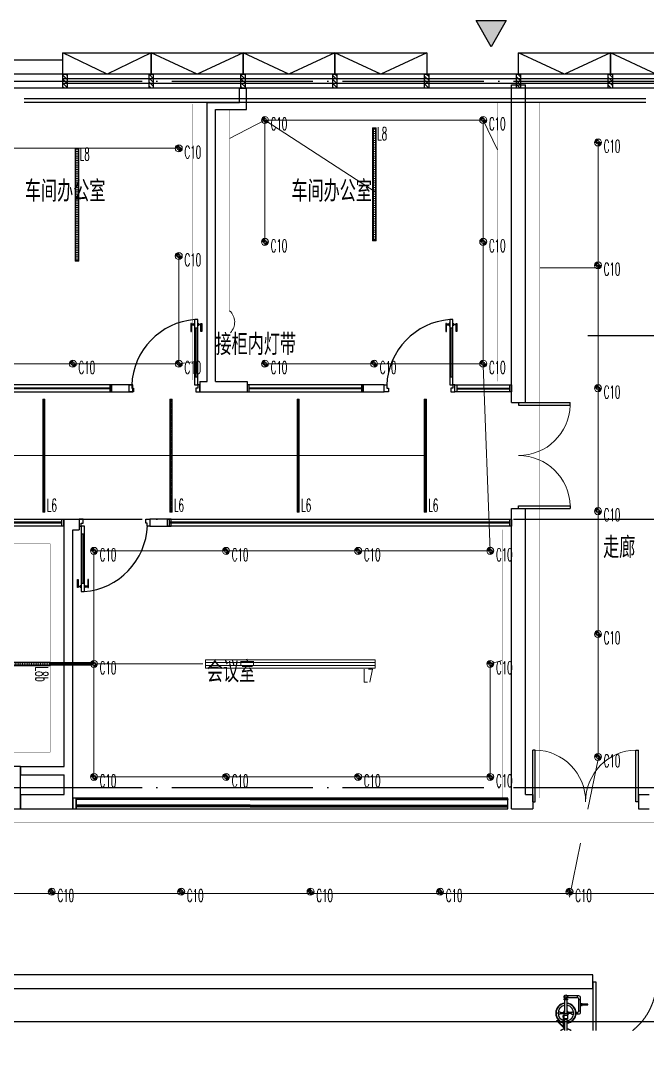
# Model space of a CAD drawing. Extents: x -621157 to 1764546, y -106808 to 741893.
# Drawn here: x 588869 to 597744, y 130866 to 145391 of the extents above; entities that cross this region are included whole.
import ezdxf
from ezdxf.enums import TextEntityAlignment as Align
from ezdxf.xclip import XClip

# ---------------------------------------------------------------- set-up
doc = ezdxf.new("R2010")
doc.units = 0
doc.header["$LTSCALE"] = 1000
doc.header["$MEASUREMENT"] = 0
doc.header["$XCLIPFRAME"] = 0
doc.linetypes.add('DOT', pattern=[6.35, 0, -6.35])
doc.linetypes.add('XREF-A-101-平面图_t3$0$DOTE', pattern=[2.42, 2, -0.2, 0.02, -0.2])
for name, color, linetype in [('0-底图', 7, 'Continuous'), ('WIRE-照明', 4, 'Continuous'), ('XREF-A-101-平面图_t3$0$1212121', 8, 'Continuous'), ('XREF-A-101-平面图_t3$0$A-COLUMN', 8, 'Continuous'), ('XREF-A-101-平面图_t3$0$A-CURTWALL', 8, 'Continuous'), ('XREF-A-101-平面图_t3$0$A-DOTE', 8, 'Continuous'), ('XREF-A-101-平面图_t3$0$A-RAIL', 8, 'Continuous'), ('XREF-A-101-平面图_t3$0$A-ROOM-CH', 8, 'Continuous'), ('XREF-A-101-平面图_t3$0$A-WALL', 8, 'Continuous'), ('XREF-A-101-平面图_t3$0$A-WALL-FILL', 8, 'Continuous'), ('XREF-A-101-平面图_t3$0$A-WINDOW', 8, 'Continuous'), ('XREF-A-101-平面图_t3$0$A-开启符号', 8, 'Continuous'), ('XREF-A-101-平面图_t3$0$DOOR-INF', 8, 'Continuous'), ('XREF-A-101-平面图_t3$0$GLASS WALL-INF', 8, 'Continuous'), ('XREF-A-101-平面图_t3$0$I-WALL-GYPSUM', 8, 'Continuous'), ('XREF-A-101-平面图_t3$0$I-玻璃隔断', 8, 'Continuous'), ('XREF-A-101-平面图_t3$0$PARTITION-INF', 8, 'Continuous'), ('XREF-A-101-平面图_t3$0$PUB_HATCH', 8, 'Continuous'), ('XREF-A-101-平面图_t3$0$PUB_TEXT', 8, 'Continuous'), ('XREF-A-101-平面图_t3$0$家具-实验室家具', 8, 'Continuous'), ('电-折断线', 3, 'Continuous')]:
    doc.layers.add(name, color=color, linetype=linetype)
doc.layers.add('00-dali线', color=3, linetype='Continuous', true_color=0x00ff00)
for name, color, linetype, lineweight in [('00-照明回路线', 6, 'Continuous', 0), ('CEILING-INF', 4, 'Continuous', 0), ('LIGHT-INF', 6, 'Continuous', 0)]:
    doc.layers.add(name, color=color, linetype=linetype, lineweight=lineweight)
doc.styles.add('DIM_FONT', font='ROMANS', dxfattribs={"width": 0.8, "bigfont": 'HZDXC'})
doc.styles.add('INF DIM', font='SIMPLEX.SHX', dxfattribs={"width": 0.7, "bigfont": 'hztxt.shx'})
doc.styles.get("Standard").update_dxf_attribs({"font": 'romans.shx', "bigfont": 'HZDXC.SHX'})
doc.styles.add('XREF-A-101-平面图_t3$0$-HZDXCROMANS', font='ROMANS.shx', dxfattribs={"bigfont": 'HZDXC.shx'})
doc.linetypes.add('LED', pattern='A,6,-3.5,["LED",Standard,S=2.54,R=0,X=-2.54,Y=-1.27],-4.8', length=14.3)

# ---------------------------------------------------------------- blocks, each defined once
blk = doc.blocks.new('XREF-A-101-平面图_t3$0$柱网4F')
at = {"layer": 'XREF-A-101-平面图_t3$0$A-COLUMN'}
blk.add_lwpolyline([(47200, -10300), (47800, -10300), (47800, -9700), (47200, -9700)], close=True, dxfattribs=at)
blk = doc.blocks.new('XREF-A-101-平面图_t3$0$G$C869EB286')
at = {"layer": 'XREF-A-101-平面图_t3$0$A-WINDOW'}
h = blk.add_hatch(dxfattribs=at)
h.set_pattern_fill('ANSI31', color=256, scale=25)
h.set_pattern_definition([(45, (-143.957, -89940), (-28.0633, 28.0633), [])])
h.paths.add_polyline_path([(0, 60), (200, 60), (200, 0), (0, 0)])
blk.add_lwpolyline([(0, 60), (200, 60), (200, 0), (0, 0)], close=True, dxfattribs=at)
blk = doc.blocks.new('XREF-A-101-平面图_t3$0$ROOM')
at = {"layer": 'XREF-A-101-平面图_t3$0$A-ROOM-CH', "style": 'XREF-A-101-平面图_t3$0$-HZDXCROMANS', "width": 0.6}
for tag, p in [('中文房间名称', (0, -1000)), ('英文房间名称', (0, -1500))]:
    blk.add_attdef(tag, text='', height=300, dxfattribs=at).set_placement(p, align=Align.CENTER)
blk = doc.blocks.new('XREF-A-101-平面图_t3$0$轴网(3)')
at = {"layer": 'XREF-A-101-平面图_t3$0$A-DOTE', "linetype": 'XREF-A-101-平面图_t3$0$DOTE'}
for p, q in [((-3300, 40000), (69800, 40000)), ((55830.8, 36400), (69800, 36400)), ((-3300, 33800), (69800, 33800)), ((-3300, 30000), (69800, 30000))]:
    blk.add_line(p, q, dxfattribs=at)
blk = doc.blocks.new('*U25351')
at = {"color": 1}
for p, q in [((1428, 9973), (1428, 7514)), ((1433, 9973), (1433, 7514)), ((1438, 9973), (1438, 7514)), ((1443, 9973), (1443, 7514)), ((1448, 9973), (1448, 7514)), ((1453, 9973), (1453, 7514)), ((1429, 7513), (1428, 7514)), ((1429, 7513), (1432, 7513)), ((1433, 7514), (1432, 7513)), ((1433, 7514), (1438, 7514)), ((1439, 7513), (1438, 7514)), ((1439, 7513), (1442, 7513)), ((1443, 7514), (1442, 7513)), ((1443, 7514), (1448, 7514)), ((1449, 7513), (1448, 7514)), ((1449, 7513), (1452, 7513)), ((1453, 7514), (1452, 7513))]:
    blk.add_line(p, q, dxfattribs=at)
blk = doc.blocks.new('*U25352')
at = {"color": 1}
for p, q in [((3016, 1134), (3015, 1133)), ((3015, 1133), (3015, 1129)), ((3016, 1128), (3015, 1129)), ((5475, 1134), (3016, 1134)), ((5475, 1128), (3016, 1128))]:
    blk.add_line(p, q, dxfattribs=at)
blk = doc.blocks.new('*U25353')
at = {"color": 1}
for p, q in [((1428, 11163), (1428, 7514)), ((1433, 11163), (1433, 7514)), ((1438, 11163), (1438, 7514)), ((1443, 11163), (1443, 7514)), ((1448, 11163), (1448, 7514)), ((1453, 11163), (1453, 7514)), ((1429, 7513), (1428, 7514)), ((1429, 7513), (1432, 7513)), ((1433, 7514), (1432, 7513)), ((1433, 7514), (1438, 7514)), ((1439, 7513), (1438, 7514)), ((1439, 7513), (1442, 7513)), ((1443, 7514), (1442, 7513)), ((1443, 7514), (1448, 7514)), ((1449, 7513), (1448, 7514)), ((1449, 7513), (1452, 7513)), ((1453, 7514), (1452, 7513))]:
    blk.add_line(p, q, dxfattribs=at)
blk = doc.blocks.new('*U25358')
at = {"color": 1}
for p, q in [((3016, 1134), (3015, 1133)), ((3015, 1133), (3015, 1129)), ((3016, 1128), (3015, 1129)), ((6665, 1134), (3016, 1134)), ((6665, 1128), (3016, 1128))]:
    blk.add_line(p, q, dxfattribs=at)
blk = doc.blocks.new('XREF-A-101-平面图_t3$0$A$C4A4B287C')
at = {"layer": 'XREF-A-101-平面图_t3$0$GLASS WALL-INF', "elevation": -1}
blk.add_lwpolyline([(100, 300), (100, 0), (0, 0), (0, 300)], close=True, dxfattribs=at)
blk = doc.blocks.new('*U25359')
at = {"layer": 'XREF-A-101-平面图_t3$0$PARTITION-INF', "color": 8}
for p, q in [((-20371, 43130), (-18121, 43130)), ((-18121, 43030), (-20371, 43030))]:
    blk.add_line(p, q, dxfattribs=at)
at = {"layer": 'XREF-A-101-平面图_t3$0$PARTITION-INF', "color": 5}
for p, q in [((-18121, 43085), (-20371, 43085)), ((-18121, 43075), (-20371, 43075))]:
    blk.add_line(p, q, dxfattribs=at)
for points in [[(-20396, 43130), (-20371, 43130), (-20371, 43030), (-20396, 43030)], [(-18121, 43130), (-18096, 43130), (-18096, 43030), (-18121, 43030)]]:
    blk.add_lwpolyline(points, close=True, dxfattribs=at)
blk = doc.blocks.new('XREF-A-101-平面图_t3$0$EW23')
at = {"color": 5}
for p, q in [((7205, 24900, 0), (7205, 23970, 0)), ((7205, 24900, 0), (7245, 24900, 0)), ((7245, 24900, 0), (7245, 23970, 0)), ((7245, 24780, 0), (7205, 24780, 0)), ((7205, 24090, 0), (7246, 24090, 0)), ((7205, 23970, 0), (7245, 23970, 0))]:
    blk.add_line(p, q, dxfattribs=at)
at = {"color": 5, "elevation": 0}
for points in [[(7215, 24995), (7175, 24995), (7175, 24895), (7205, 24895), (7205, 24940), (7233, 24940), (7233, 24985), (7233, 24995), (7215, 24995)], [(8135, 24995), (8175, 24995), (8175, 24895), (8140, 24895), (8140, 24940), (8117, 24940), (8117, 24985), (8117, 24995), (8135, 24995)]]:
    blk.add_lwpolyline(points, close=True, dxfattribs=at)
at = {"color": 8, "elevation": 0}
for points in [[(7228, 24780), (7228, 24090)], [(7160, 24035), (7160, 24026), (7150, 24026), (7150, 24140), (7160, 24140), (7160, 24045)], [(7296, 24035), (7296, 24026), (7306, 24026), (7306, 24140), (7296, 24140), (7296, 24045)]]:
    blk.add_lwpolyline(points, dxfattribs=at)
for points in [[(7200, 24035), (7154, 24035), (7154, 24045), (7200, 24045)], [(7205, 24021), (7200, 24021), (7200, 24059), (7205, 24059)], [(7246, 24021), (7256, 24021), (7256, 24059), (7246, 24059)], [(7256, 24035), (7302, 24035), (7302, 24045), (7256, 24045)]]:
    blk.add_lwpolyline(points, close=True, dxfattribs=at)
at = {"color": 8}
blk.add_arc((7172, 24936, 0), 969, 274.4003, 357.8611, dxfattribs=at)
blk = doc.blocks.new('*U25360')
at = {"layer": 'XREF-A-101-平面图_t3$0$PARTITION-INF', "color": 8}
for p, q in [((-19711, 43130), (-18121, 43130)), ((-18121, 43030), (-19711, 43030))]:
    blk.add_line(p, q, dxfattribs=at)
at = {"layer": 'XREF-A-101-平面图_t3$0$PARTITION-INF', "color": 5}
for p, q in [((-18121, 43085), (-19711, 43085)), ((-18121, 43075), (-19711, 43075))]:
    blk.add_line(p, q, dxfattribs=at)
for points in [[(-19736, 43130), (-19711, 43130), (-19711, 43030), (-19736, 43030)], [(-18121, 43130), (-18096, 43130), (-18096, 43030), (-18121, 43030)]]:
    blk.add_lwpolyline(points, close=True, dxfattribs=at)
blk = doc.blocks.new('*U25361')
at = {"layer": 'XREF-A-101-平面图_t3$0$PARTITION-INF', "color": 8}
for p, q in [((-21681, 43130), (-20931, 43130)), ((-20931, 43030), (-21681, 43030))]:
    blk.add_line(p, q, dxfattribs=at)
at = {"layer": 'XREF-A-101-平面图_t3$0$PARTITION-INF', "color": 5}
for p, q in [((-20931, 43085), (-21681, 43085)), ((-20931, 43075), (-21681, 43075))]:
    blk.add_line(p, q, dxfattribs=at)
for points in [[(-21706, 43130), (-21681, 43130), (-21681, 43030), (-21706, 43030)], [(-20931, 43130), (-20906, 43130), (-20906, 43030), (-20931, 43030)]]:
    blk.add_lwpolyline(points, close=True, dxfattribs=at)
blk = doc.blocks.new('*U25364')
at = {"layer": 'XREF-A-101-平面图_t3$0$PARTITION-INF', "color": 8}
for p, q in [((-22841, 43130), (-18022, 43130)), ((-18022, 43030), (-22841, 43030))]:
    blk.add_line(p, q, dxfattribs=at)
at = {"layer": 'XREF-A-101-平面图_t3$0$PARTITION-INF', "color": 5}
for p, q in [((-18022, 43085), (-22841, 43085)), ((-18022, 43075), (-22841, 43075))]:
    blk.add_line(p, q, dxfattribs=at)
for points in [[(-22866, 43130), (-22841, 43130), (-22841, 43030), (-22866, 43030)], [(-18022, 43130), (-17997, 43130), (-17997, 43030), (-18022, 43030)]]:
    blk.add_lwpolyline(points, close=True, dxfattribs=at)
blk = doc.blocks.new('*U25366')
at = {"layer": 'XREF-A-101-平面图_t3$0$PARTITION-INF', "color": 8}
for p, q in [((-21691, 43130), (-20742, 43130)), ((-20742, 43030), (-21691, 43030))]:
    blk.add_line(p, q, dxfattribs=at)
at = {"layer": 'XREF-A-101-平面图_t3$0$PARTITION-INF', "color": 5}
for p, q in [((-20742, 43085), (-21691, 43085)), ((-20742, 43075), (-21691, 43075))]:
    blk.add_line(p, q, dxfattribs=at)
for points in [[(-21716, 43130), (-21691, 43130), (-21691, 43030), (-21716, 43030)], [(-20742, 43130), (-20717, 43130), (-20717, 43030), (-20742, 43030)]]:
    blk.add_lwpolyline(points, close=True, dxfattribs=at)
blk = doc.blocks.new('XREF-A-101-平面图_t3$0$G$CFDD5568B')
at = {"layer": 'XREF-A-101-平面图_t3$0$I-玻璃隔断'}
for points in [[(48490, -10200), (48490, -10050), (48440, -10050), (48440, -10200)], [(54600, -10200), (54600, -10050), (48490, -10050), (48490, -10200)]]:
    blk.add_lwpolyline(points, close=True, dxfattribs=at)
at = {"layer": 'XREF-A-101-平面图_t3$0$DOOR-INF', "rotation": 180}
for p in [(57415, 20695, 0), (61025, 20695, 0)]:
    blk.add_blockref('XREF-A-101-平面图_t3$0$EW23', p, dxfattribs=at)
at = {"layer": 'XREF-A-101-平面图_t3$0$DOOR-INF', "xscale": -1}
for p, rotation in [((49290, -4200, 1), 90.00000000031785), ((52850, -4200, 1), 90.00000000031785), ((49531, -6200, 0), 270.000000000318)]:
    blk.add_blockref('XREF-A-101-平面图_t3$0$A$C4A4B287C', p, dxfattribs=dict(at, rotation=rotation))
at = {"layer": 'XREF-A-101-平面图_t3$0$DOOR-INF'}
blk.add_blockref('XREF-A-101-平面图_t3$0$EW23', (41355, -31095, 0), dxfattribs=at)
at = {"layer": 'XREF-A-101-平面图_t3$0$I-玻璃隔断', "color": 1}
blk.add_blockref('*U25352', (45475, -11199), dxfattribs=at)
at = {"layer": 'XREF-A-101-平面图_t3$0$I-玻璃隔断', "color": 1, "xscale": -1, "rotation": 270}
blk.add_blockref('*U25351', (40977, -11602), dxfattribs=at)
at = {"layer": 'XREF-A-101-平面图_t3$0$I-玻璃隔断', "color": 1, "xscale": -1}
blk.add_blockref('*U25358', (57615, -11199), dxfattribs=at)
at = {"layer": 'XREF-A-101-平面图_t3$0$I-玻璃隔断', "color": 1, "rotation": 90.00000000000001}
blk.add_blockref('*U25353', (62113, -11602), dxfattribs=at)
at = {"layer": 'XREF-A-101-平面图_t3$0$PARTITION-INF', "xscale": -1, "rotation": 180}
for name, p in [('*U25359', (67086, 38830)), ('*U25360', (70646, 38831, 1))]:
    blk.add_blockref(name, p, dxfattribs=at)
at = {"layer": 'XREF-A-101-平面图_t3$0$PARTITION-INF', "rotation": 180}
blk.add_blockref('*U25361', (32944, 38831), dxfattribs=at)
at = {"layer": 'XREF-A-101-平面图_t3$0$PARTITION-INF'}
for name, p in [('*U25366', (69027, -49230, 1)), ('*U25364', (72647, -49230))]:
    blk.add_blockref(name, p, dxfattribs=at)
blk = doc.blocks.new('XREF-A-101-平面图_t3$0$bz1')
at = {"layer": 'XREF-A-101-平面图_t3$0$PUB_HATCH'}
h = blk.add_hatch(color=1, dxfattribs=at)
h.dxf.hatch_style = 1
h.paths.add_polyline_path([(4866032, -641203), (4865818, -641573), (4866245, -641573)])
at = {"layer": 'XREF-A-101-平面图_t3$0$PUB_TEXT', "color": 1}
blk.add_lwpolyline([(4866032, -641203), (4865818, -641573), (4866245, -641573)], close=True, dxfattribs=at)
blk = doc.blocks.new('XREF-A-101-平面图_t3$0$G$C34B60025')
at = {"xscale": -1, "rotation": 180}
blk.add_blockref('XREF-A-101-平面图_t3$0$bz1', (-4811670, -440615), dxfattribs=at)
blk = doc.blocks.new('XREF-A-101-平面图_t3$0$Shower_plan')
at = {"layer": 'XREF-A-101-平面图_t3$0$1212121'}
for p, q in [((-20, -112), (-20, -94)), ((-16, -314), (-16, -120)), ((16, -314), (16, -120)), ((20, -112), (20, -94)), ((164, -90), (164, -66)), ((184, -114), (208, -114)), ((-94, -290), (-90, -290)), ((184, -274), (208, -274)), ((212, -177), (208, -177)), ((212, -199), (208, -199)), ((215, -184), (220, -184)), ((215, -193), (220, -193)), ((-75, -301), (-18, -302)), ((-75, -315), (-22, -315)), ((-34, -355), (-31, -355)), ((-34, -361), (-31, -361)), ((-16, -607), (-16, -396)), ((16, -607), (16, -396)), ((75, -302), (17, -302)), ((75, -316), (22, -316)), ((94, -327), (90, -327)), ((160, -297), (160, -321))]:
    blk.add_line(p, q, dxfattribs=at)
for points in [[(-22, -120), (-22, -112), (22, -112), (22, -120)], [(-37, -500), (-34, -500), (-34, -346), (-37, -346)], [(24, -388), (-24, -388), (-24, -338), (-22, -336), (22, -336), (24, -338)]]:
    blk.add_lwpolyline(points, close=True, dxfattribs=at)
for points in [[(143, -321), (184, -321, 0.414214), (208, -297), (208, -90, 0.414214), (184, -66), (23, -66)], [(143, -297), (160, -297, 0.414214), (184, -273), (184, -114, 0.414214), (160, -90), (23, -90)], [(-111, -308, -0.092425), (-109, -301, -0.095768), (-106, -295, -0.100909), (-101, -292, -0.104872), (-94, -290, -0.001591), (-94, -290, -0.100909)], [(-16, -530), (-128, -419, -1), (-122, -414)], [(-122, -414), (-53, -483, -1)], [(-93, -325, -0.034962), (-95, -325, -0.104872), (-101, -324, -0.100909), (-106, -320, -0.095768), (-110, -314, -0.092425), (-111, -308, -0.092425)], [(-37, -349, 0.153738), (-38, -347), (-43, -347, 0.078248), (-44, -349), (-44, -364, 0.153738), (-43, -367), (-38, -367, 0.153738), (-37, -364)], [(-23, -388), (-23, -395, 0.154019), (-19, -396), (19, -396, 0.154019), (23, -395), (23, -388)], [(92, -292, -0.034962), (94, -292, -0.104872), (100, -293, -0.100909), (106, -297, -0.095768), (109, -303, -0.092425), (110, -310, -0.092425)], [(110, -310, -0.092425), (109, -316, -0.095768), (105, -322, -0.100909), (100, -326, -0.104872), (94, -327, -0.001591), (94, -327, -0.100909)], [(-37, -491), (-54, -491, -1), (-54, -483), (-37, -483)], [(-45, -491), (-16, -519, -1)]]:
    blk.add_lwpolyline(points, format="xyb", dxfattribs=at)
for points in [[(-106, -308, -0.092425), (-105, -301, -0.095768), (-102, -295, -0.100909), (-96, -292, -0.104872), (-90, -290, -0.104872), (-84, -292, -0.100909), (-79, -296, -0.095768), (-75, -301, -0.092425), (-74, -308, -0.092425), (-75, -315, -0.095768), (-79, -320, -0.100909), (-84, -324, -0.104872), (-90, -325, -0.104872), (-97, -324, -0.100909), (-102, -320, -0.095768), (-105, -314, -0.092425)], [(221, -201), (229, -201, 0.414214), (231, -199), (231, -194, -0.414214), (232, -193), (313, -193, 0.414214), (313, -192), (313, -185, 0.414214), (313, -184), (232, -184, -0.414214), (231, -183), (231, -177, 0.414214), (229, -176), (221, -176, 0.414214), (220, -177), (220, -199, 0.414214)], [(106, -310, -0.092425), (105, -316, -0.095768), (101, -322, -0.100909), (96, -326, -0.104872), (90, -327, -0.104872), (84, -325, -0.100909), (78, -322, -0.095768), (75, -316, -0.092425), (74, -309, -0.092425), (75, -303, -0.095768), (78, -297, -0.100909), (84, -293, -0.104872), (90, -292, -0.104872), (96, -293, -0.100909), (101, -297, -0.095768), (105, -303, -0.092425)], [(-20, -657), (-20, -607), (20, -607), (20, -657, -1)]]:
    blk.add_lwpolyline(points, format="xyb", close=True, dxfattribs=at)
for points in [[(212, -177), (214, -177), (215, -179), (215, -198), (214, -199)], [(212, -199), (214, -199), (215, -198), (215, -179), (214, -177)], [(-24, -371), (-31, -371), (-31, -346), (-24, -346)], [(-22, -336), (-22, -314), (22, -314), (22, -336)], [(-34, -491), (-28, -491), (-28, -483), (-34, -483)], [(-31, -657), (-20, -637)], [(20, -637), (31, -657), (16, -684), (-16, -684), (-31, -657)]]:
    blk.add_lwpolyline(points, dxfattribs=at)
for centre, radius in [((0, -78), 26.3), ((0, -78), 16.4), ((-60, -481), 3.91)]:
    blk.add_circle(centre, radius, dxfattribs=at)
for centre, radius, start, end in [((0, -309), 144, 96.5663, 263.4343), ((0, -309), 139, 96.804, 263.1966), ((0, -309), 111, 98.3801, 261.6205), ((0, -309), 36, 116.7475, 168.6934), ((0, -309), 144, 276.5663, 83.4343), ((0, -309), 139, 276.804, 83.1966), ((0, -309), 111, 278.6256, 81.375), ((0, -309), 36, 10.3072, 62.4104), ((0, -309), 36, 190.3072, 231.764), ((0, -309), 18.8, 149.7809, 195.9711), ((0, -309), 18.8, 344.0295, 27.2237), ((0, -309), 36, 308.7702, 348.6934), ((0, -657), 125, 97.5816, 82.419), ((0, -657), 37.5, 121.3804, 58.6121)]:
    blk.add_arc(centre, radius, start, end, dxfattribs=at)
blk = doc.blocks.new('XREF-A-101-平面图_t3$0$G$C45C07046')
at = {"layer": 'XREF-A-101-平面图_t3$0$家具-实验室家具', "color": 252, "rotation": 1.293953835492923e-08}
blk.add_blockref('XREF-A-101-平面图_t3$0$Shower_plan', (155520, 327115), dxfattribs=at)
blk = doc.blocks.new('XREF-A-101-平面图_t3$0$DOOR2DLIB$SYSLIB$00000108')
at = {"color": 0}
for p, q in [((-0.5, 0), (-0.5, 0.4875)), ((-0.475, 0.4875), (-0.5, 0.4875)), ((-0.475, 0), (-0.475, 0.4875)), ((0.475, 0), (0.475, 0.4875)), ((0.475, 0.4875), (0.5, 0.4875)), ((0.5, 0), (0.5, 0.4875)), ((-0.5, 0), (-0.475, 0)), ((0.5, 0), (0.475, 0))]:
    blk.add_line(p, q, dxfattribs=at)
at = {"color": 0, "lineweight": 13}
for centre, start, end in [((-0.4875, 0), 0, 88.53072), ((0.4875, 0), 91.46928, 180)]:
    blk.add_arc(centre, 0.4875, start, end, dxfattribs=at)
blk = doc.blocks.new('XREF-A-101-平面图_t3')
at = {"layer": 'XREF-A-101-平面图_t3$0$A-CURTWALL'}
for p, q in [((263900, 340100), (248400, 340100)), ((263900, 340033), (248400, 340033)), ((263900, 339967), (248400, 339967)), ((263900, 339900), (248400, 339900))]:
    blk.add_line(p, q, dxfattribs=at)
at = {"layer": 'XREF-A-101-平面图_t3$0$A-RAIL'}
for points in [[(256650, 339750), (247850, 339750)], [(256650, 339700), (247850, 339700)]]:
    blk.add_lwpolyline(points, dxfattribs=at)
at = {"layer": 'XREF-A-101-平面图_t3$0$A-WALL'}
blk.add_line((255900, 327150), (221400, 327150), dxfattribs=at)
at = {"layer": 'XREF-A-101-平面图_t3$0$A-WALL-FILL', "color": 171}
for p, q in [((248400, 340300), (245100, 340300)), ((248400, 340100), (248400, 340300)), ((248400, 340100), (245100, 340100)), ((248400, 340100), (245100, 340100)), ((248400, 339900), (248400, 340100)), ((248400, 339900), (245100, 339900))]:
    blk.add_line(p, q, dxfattribs=at)
at = {"layer": 'XREF-A-101-平面图_t3$0$A-开启符号', "linetype": 'Continuous'}
for points in [[(249650, 340400), (249650, 340100), (248400, 340100), (248400, 340400)], [(250950, 340400), (250950, 340100), (249650, 340100), (249650, 340400)], [(252250, 340400), (252250, 340100), (250950, 340100), (250950, 340400)], [(253550, 340400), (253550, 340100), (252250, 340100), (252250, 340400)], [(256150, 340400), (256150, 340100), (254850, 340100), (254850, 340400)], [(257450, 340400), (257450, 340100), (256150, 340100), (256150, 340400)]]:
    blk.add_lwpolyline(points, close=True, dxfattribs=at)
for points in [[(249650, 340400), (249025, 340100), (248400, 340400)], [(250950, 340400), (250300, 340100), (249650, 340400)], [(252250, 340400), (251600, 340100), (250950, 340400)], [(253550, 340400), (252900, 340100), (252250, 340400)], [(256150, 340400), (255500, 340100), (254850, 340400)], [(257450, 340400), (256800, 340100), (256150, 340400)]]:
    blk.add_lwpolyline(points, dxfattribs=at)
at = {"layer": 'XREF-A-101-平面图_t3$0$I-WALL-GYPSUM'}
for p, q in [((250900, 339700), (250900, 339900)), ((250900, 339900), (251000, 339900)), ((251000, 339600), (251000, 339900)), ((254750, 339950), (254950, 339950)), ((250440, 339700), (250900, 339700)), ((250560, 339600), (251000, 339600))]:
    blk.add_line(p, q, dxfattribs=at)
blk.add_blockref('XREF-A-101-平面图_t3$0$G$C45C07046', (100000, 0))
at = {"layer": 'XREF-A-101-平面图_t3$0$A-COLUMN'}
blk.add_blockref('XREF-A-101-平面图_t3$0$柱网4F', (200000, 340000), dxfattribs=at)
at = {"layer": 'XREF-A-101-平面图_t3$0$A-DOTE'}
blk.add_blockref('XREF-A-101-平面图_t3$0$轴网(3)', (200000, 300000), dxfattribs=at)
at = {"layer": 'XREF-A-101-平面图_t3$0$A-ROOM-CH'}
ref = blk.add_blockref('XREF-A-101-平面图_t3$0$ROOM', (248432, 339294), dxfattribs=at)
ref.add_attrib('中文房间名称', '车间办公室', dxfattribs={"height": 300, "style": 'XREF-A-101-平面图_t3$0$-HZDXCROMANS', "width": 0.8}).set_placement((248432, 338294), align=Align.CENTER)
ref = blk.add_blockref('XREF-A-101-平面图_t3$0$ROOM', (252205, 339294), dxfattribs=at)
ref.add_attrib('中文房间名称', '车间办公室', dxfattribs={"height": 300, "style": 'XREF-A-101-平面图_t3$0$-HZDXCROMANS', "width": 0.8}).set_placement((252205, 338294), align=Align.CENTER)
ref = blk.add_blockref('XREF-A-101-平面图_t3$0$ROOM', (256275, 334248), dxfattribs=at)
ref.add_attrib('中文房间名称', '走廊', dxfattribs={"height": 300, "style": 'XREF-A-101-平面图_t3$0$-HZDXCROMANS', "width": 0.8}).set_placement((256275, 333248), align=Align.CENTER)
ref = blk.add_blockref('XREF-A-101-平面图_t3$0$ROOM', (250780, 332490), dxfattribs=at)
ref.add_attrib('中文房间名称', '会议室', dxfattribs={"height": 300, "style": 'XREF-A-101-平面图_t3$0$-HZDXCROMANS', "width": 0.8}).set_placement((250780, 331490), align=Align.CENTER)
at = {"layer": 'XREF-A-101-平面图_t3$0$A-WINDOW', "rotation": 270}
for p in [(248400, 340100), (249620, 340100), (250920, 340100), (252220, 340100), (253520, 340100), (254820, 340100), (256120, 340100)]:
    blk.add_blockref('XREF-A-101-平面图_t3$0$G$C869EB286', p, dxfattribs=at)
at = {"layer": 'XREF-A-101-平面图_t3$0$A-WINDOW', "xscale": 1800, "yscale": 1800, "zscale": 1800, "rotation": 180}
blk.add_blockref('XREF-A-101-平面图_t3$0$DOOR2DLIB$SYSLIB$00000108', (256800, 327250), dxfattribs=at)
blk.add_blockref('XREF-A-101-平面图_t3$0$G$CFDD5568B', (200100, 339900))
at = {"layer": 'XREF-A-101-平面图_t3$0$A-WALL'}
blk.add_line((255900, 327350), (221400, 327350), dxfattribs=at)
blk.add_lwpolyline([(255900, 327150), (255900, 327350)], dxfattribs=at)
at = {"layer": 'XREF-A-101-平面图_t3$0$I-WALL-GYPSUM'}
for p, q in [((254750, 335450), (254750, 339950)), ((254950, 335450), (254950, 339950)), ((250440, 335750), (250440, 339700)), ((250560, 335750), (250560, 339600)), ((250340, 335750), (250440, 335750)), ((250340, 335750), (250340, 335600)), ((250560, 335750), (251010, 335750)), ((251010, 335750), (251010, 335600)), ((250340, 335600), (250500, 335600)), ((250500, 335600), (251010, 335600)), ((254750, 329700), (254750, 333950)), ((254950, 329900), (254950, 333950)), ((248420, 333800), (248630, 333800)), ((248420, 330300), (248420, 333800)), ((248630, 333800), (248630, 333650)), ((248540, 333650), (248630, 333650)), ((248540, 330240), (248540, 333650)), ((247800, 330300), (248420, 330300)), ((247800, 330300), (247800, 330180)), ((247800, 330180), (248420, 330180)), ((248420, 329900), (248420, 330180)), ((248540, 329700), (248540, 330240)), ((247800, 329900), (248420, 329900)), ((247800, 329900), (247800, 329700)), ((254950, 329900), (255050, 329900)), ((256550, 329900), (256700, 329900)), ((247800, 329700), (248540, 329700)), ((254750, 329700), (255050, 329700)), ((256550, 329700), (256700, 329700))]:
    blk.add_line(p, q, dxfattribs=at)
for points in [[(254750, 335450), (254950, 335450)], [(254750, 333950), (254950, 333950)], [(255050, 329900), (255050, 329700)], [(256550, 329900), (256550, 329700)]]:
    blk.add_lwpolyline(points, dxfattribs=at)
blk.add_blockref('XREF-A-101-平面图_t3$0$G$C34B60025', (200100, 139900))
at = {"layer": 'XREF-A-101-平面图_t3$0$A-WINDOW', "xscale": 1500, "yscale": -1500, "zscale": 1500, "rotation": 89.99999999763392}
blk.add_blockref('XREF-A-101-平面图_t3$0$DOOR2DLIB$SYSLIB$00000108', (254850, 334700), dxfattribs=at)
at = {"layer": 'XREF-A-101-平面图_t3$0$A-WINDOW', "xscale": 1500, "yscale": 1500, "zscale": 1500}
blk.add_blockref('XREF-A-101-平面图_t3$0$DOOR2DLIB$SYSLIB$00000108', (255800, 329800), dxfattribs=at)
blk = doc.blocks.new('*U24690')
h = blk.add_hatch(color=8)
h.dxf.hatch_style = 1
h.paths.add_polyline_path([(-50, 0), (-24, 0, -0.414214), (0, 24), (0, 50, 0.414214)])
h.paths.add_polyline_path([(0, -24), (0, -50, 0.414214), (50, 0), (24, 0, -0.414214)])
at = {"color": 8}
for points in [[(50, 0), (-50, 0)], [(0, 50), (0, -50)]]:
    blk.add_lwpolyline(points, dxfattribs=at)
blk.add_circle((0, 0), 50)
blk.add_circle((0, 0), 24.5, dxfattribs=at)
at = {"style": 'INF DIM', "width": 0.5}
blk.add_text('C10', height=180, dxfattribs=at).set_placement((81, -144))
blk = doc.blocks.new('A$C43fcb5d1')
at = {"linetype": 'DOT'}
blk.add_wipeout([(-15, 0), (15, 0), (15, -1600), (-15, -1600)], dxfattribs=at).dxf.layer = 'CEILING-INF'
at = {"layer": 'LIGHT-INF'}
h = blk.add_hatch(dxfattribs=at)
h.set_pattern_fill('ANSI37', color=256, scale=5)
h.set_pattern_definition([(45, (-3e-11, -800), (-11.22532, 11.22532), []), (135, (-3e-11, -800), (-11.22532, -11.22532), [])])
h.paths.add_polyline_path([(-10, -5), (10, -5), (10, -1595), (-10, -1595)])
for points in [[(-15, 0), (15, 0), (15, -1600), (-15, -1600)], [(-10, -5), (10, -5), (10, -1595), (-10, -1595)]]:
    blk.add_lwpolyline(points, close=True, dxfattribs=at)
at = {"layer": 'LIGHT-INF', "style": 'INF DIM', "width": 0.5}
blk.add_text('L6', height=180, dxfattribs=at).set_placement((42, -1594))
blk = doc.blocks.new('*U23677')
h = blk.add_hatch(color=8)
h.dxf.hatch_style = 1
h.paths.add_polyline_path([(-50, 0), (-24, 0, -0.414214), (0, 24), (0, 50, 0.414214)])
h.paths.add_polyline_path([(0, -24), (0, -50, 0.414214), (50, 0), (24, 0, -0.414214)])
at = {"color": 8}
for points in [[(50, 0), (-50, 0)], [(0, 50), (0, -50)]]:
    blk.add_lwpolyline(points, dxfattribs=at)
blk.add_circle((0, 0), 50)
blk.add_circle((0, 0), 24.5, dxfattribs=at)
at = {"style": 'INF DIM', "width": 0.5}
blk.add_text('C10', height=180, dxfattribs=at).set_placement((81, -144))
blk = doc.blocks.new('A$C5f11c1a4')
at = {"layer": 'LIGHT-INF'}
h = blk.add_hatch(dxfattribs=at)
h.set_pattern_fill('ANSI31', color=8, scale=10, angle=225)
h.set_pattern_definition([(270, (-138050, 248590), (31.75, -1e-14), [])])
h.paths.add_polyline_path([(690, 15), (690, -15), (-690, -15), (-690, 15)])
for points in [[(700, 25), (700, -25), (-700, -25), (-700, 25)], [(690, 15), (690, -15), (-690, -15), (-690, 15)]]:
    blk.add_lwpolyline(points, close=True, dxfattribs=at)
at = {"layer": 'LIGHT-INF', "style": 'INF DIM', "width": 0.5}
blk.add_text('L8b', height=180, rotation=270, dxfattribs=at).set_placement((493, -37, 0))
blk = doc.blocks.new('A$C704e2804')
for points in [[(-1200, 60), (1200, 60), (1200, -60), (-1200, -60)], [(1200, 60), (1200, 20), (-1200, 20), (-1200, 60)], [(1200, 20), (1200, -20), (-1200, -20), (-1200, 20)], [(1200, -20), (1200, -60), (-1200, -60), (-1200, -20)]]:
    blk.add_lwpolyline(points, close=True)
at = {"style": 'INF DIM', "width": 0.5}
blk.add_text('L7', height=180, dxfattribs=at).set_placement((1031, -256))
blk = doc.blocks.new('A$C49bb74e3')
at = {"layer": 'LIGHT-INF'}
h = blk.add_hatch(dxfattribs=at)
h.set_pattern_fill('ANSI31', color=8, scale=10, angle=315)
h.set_pattern_definition([(0, (-248590, -138150), (7e-15, 31.75), [])])
h.paths.add_polyline_path([(-15, 790), (15, 790), (15, -790), (-15, -790)])
at = {"layer": 'LIGHT-INF', "elevation": 0}
for points in [[(-25, 800), (25, 800), (25, -800), (-25, -800)], [(-15, 790), (15, 790), (15, -790), (-15, -790)]]:
    blk.add_lwpolyline(points, close=True, dxfattribs=at)
at = {"layer": 'LIGHT-INF', "style": 'INF DIM', "width": 0.5}
blk.add_text('L8', height=180, dxfattribs=at).set_placement((37, 627))
blk = doc.blocks.new('G$CAFCF25F8')
at = {"layer": 'LIGHT-INF', "color": 6, "linetype": 'LED', "ltscale": 0.05, "const_width": 5, "elevation": 0}
for points in [[(50240, -4230), (50240, -323)], [(50760, -3250), (50760, -400)], [(54550, -4250), (54550, -293)]]:
    blk.add_lwpolyline(points, dxfattribs=at)
at = {"layer": 'LIGHT-INF', "color": 6, "linetype": 'LED', "ltscale": 0.05, "const_width": 5}
for points in [[(55150, -10150), (55150, -311)], [(54620, -6350), (54620, -10150)]]:
    blk.add_lwpolyline(points, dxfattribs=at)
at = {"layer": 'LIGHT-INF', "color": 6, "linetype": 'LED', "ltscale": 0.05, "const_width": 5, "elevation": 1}
blk.add_lwpolyline([(46220, -6550), (48220, -6550), (48220, -9500), (46220, -9500)], close=True, dxfattribs=at)
at = {"layer": 'CEILING-INF', "color": 8}
for name, p in [('A$C49bb74e3', (52810, -1460)), ('A$C49bb74e3', (48600, -1750)), ('A$C43fcb5d1', (48130, -4500)), ('A$C43fcb5d1', (49930, -4500)), ('A$C43fcb5d1', (51730, -4500)), ('A$C5f11c1a4', (47520, -8250))]:
    blk.add_blockref(name, p, dxfattribs=at)
at = {"layer": 'LIGHT-INF', "color": 6}
for name, p in [('*U23677', (51260, -550)), ('*U23677', (54350, -550)), ('*U24690', (55975, -867)), ('*U23677', (50040, -950, 0)), ('*U23677', (51260, -2275)), ('*U23677', (54350, -2275)), ('*U23677', (50040, -2475, 0)), ('*U24690', (55975, -2607)), ('*U23677', (48540, -4000, 0)), ('*U23677', (50040, -4000, 0)), ('*U23677', (51260, -4000)), ('*U23677', (52805, -4000)), ('*U23677', (54350, -4000)), ('*U24690', (55975, -4347)), ('*U24690', (55975, -6087)), ('*U23677', (48840, -6650, 1)), ('*U23677', (50710, -6650, 1)), ('*U23677', (52580, -6650, 1)), ('*U23677', (54450, -6650, 1)), ('*U24690', (55975, -7827)), ('*U23677', (48840, -8250, 1)), ('A$C704e2804', (51620, -8250, 1)), ('*U23677', (54450, -8250, 1)), ('*U24690', (55975, -9567)), ('*U23677', (48840, -9850, 1)), ('*U23677', (50710, -9850, 1)), ('*U23677', (52580, -9850, 1)), ('*U23677', (54450, -9850, 1)), ('*U24690', (48242, -11475)), ('*U24690', (50074, -11475)), ('*U24690', (51906, -11475)), ('*U24690', (53739, -11475)), ('*U24690', (55571, -11475))]:
    blk.add_blockref(name, p, dxfattribs=at)
at = {"layer": 'LIGHT-INF', "color": 6, "linetype": 'LED', "ltscale": 0.05, "const_width": 5}
blk.add_lwpolyline([(5400, -10200), (9000, -10200), (9000, -10500), (57500, -10500), (57500, -10200), (62400, -10200), (62400, -4500)], dxfattribs=at)
at = {"layer": 'CEILING-INF', "color": 8}
blk.add_blockref('A$C43fcb5d1', (53530, -4500), dxfattribs=at)
blk = doc.blocks.new('G$C336BFCAD')
at = {"layer": '00-dali线', "ltscale": 5, "const_width": 50, "elevation": 1}
blk.add_lwpolyline([(48716, -8150), (48110, -8150)], dxfattribs=at)
at = {"layer": '00-照明回路线', "ltscale": 5}
for p, q in [((51160, -450), (50660, -709, 0)), ((54250, -450, 0), (51160, -450, 0)), ((52735, -1475, 0), (51160, -450)), ((51160, -450), (51160, -2175)), ((54250, -3900, 0), (54250, -450, 0)), ((54250, -450, 0), (54450, -872)), ((46940, -850, 0), (49940, -850, 0)), ((55875, -800), (55875, -9500)), ((49940, -3900, 0), (49940, -2375, 0)), ((55875, -2540), (55050, -2540)), ((46940, -3900, 0), (49940, -3900, 0)), ((49940, -3900, 0), (50140, -3874, 0)), ((51160, -3900), (54250, -3900, 0)), ((54251, -3924), (54350, -6550)), ((17430, -5200), (53430, -5200)), ((48740, -8200), (48740, -6550)), ((48740, -6550), (54350, -6550)), ((54350, -8150, 1), (54520, -8101)), ((50280, -8150), (48690, -8150)), ((48740, -8151, -1), (48740, -9750, -1)), ((54350, -9750, 1), (54350, -8150, 1)), ((55875, -9500), (55729, -10206)), ((48740, -9750, -1), (54350, -9750, -1)), ((55629, -10687), (55471, -11450)), ((38981, -11400), (62800, -11400))]:
    blk.add_line(p, q, dxfattribs=at)
blk.add_arc((50516, -3311), 216, 315.9825, 48.0113, dxfattribs=at)
at = {"layer": '00-照明回路线', "color": 3, "ltscale": 5, "style": 'DIM_FONT', "width": 0.8}
blk.add_text('接柜内灯带', height=300, dxfattribs=at).set_placement((50460, -3777, 0))

msp = doc.modelspace()

# ---------------------------------------------------------------- block references
at = {"layer": '0-底图'}
ref = msp.add_blockref('XREF-A-101-平面图_t3', (341069, -195468), dxfattribs=at)
XClip(ref).set_block_clipping_path([(188448.3743934482, 326558.5441184833), (279528.158095957, 347442.7434896522)])

# ---------------------------------------------------------------- next in the draw order: linework, layer by layer
at = {"layer": '电-折断线'}
msp.add_lwpolyline([(534469, 131218), (574207, 131218), (574283, 131428), (574357, 131008), (574432, 131218), (614169, 131218)], dxfattribs=at)

# ---------------------------------------------------------------- next in the draw order: block references
at = {"layer": 'WIRE-照明'}
msp.add_blockref('G$CAFCF25F8', (541069, 144532), dxfattribs=at)

# ---------------------------------------------------------------- next in the draw order: block references
msp.add_blockref('G$C336BFCAD', (541169, 144432), dxfattribs=at)

doc.saveas('drawing.dxf')
